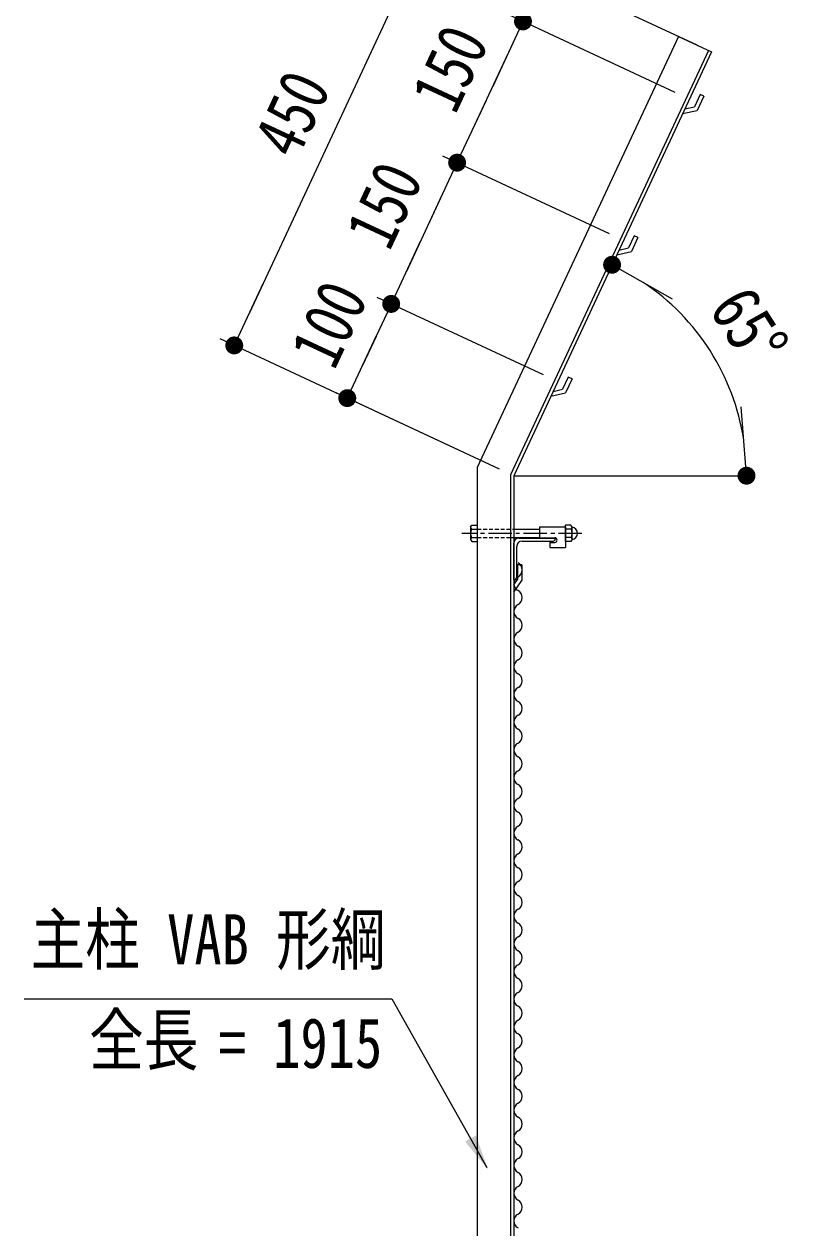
# Model space of a CAD drawing. Units: millimetres, scale not verified. Extents: x -4455 to 4455, y -3150 to 3150.
# Drawn here: x 21 to 757, y 678 to 1837 of the extents above; entities that cross this region are included whole.
import ezdxf
from ezdxf.enums import TextEntityAlignment as Align

# ---------------------------------------------------------------- set-up
doc = ezdxf.new("R2010")
doc.units = ezdxf.units.MM
doc.header["$LTSCALE"] = 30
doc.linetypes.add('USER2', pattern=[1.125, 0.75, -0.125, 0.125, -0.125])
doc.linetypes.add('USER4', pattern=[0.1875, 0.125, -0.0625])
for name, color, linetype, lineweight in [('0-0_D-STR-TXT', 3, 'Continuous', 13), ('0-1_D-STR2', 2, 'Continuous', 13), ('0-2_D-STR-DIM', 4, 'Continuous', 13), ('0-3_D-BMK', 2, 'USER2', 13), ('0-4_D-STR1', 1, 'Continuous', 18), ('0-5_D-STR3', 3, 'Continuous', 13), ('0-C_1部材', 3, 'Continuous', 18), ('0-E_SUNPOU', 1, 'Continuous', 18)]:
    doc.layers.add(name, color=color, linetype=linetype, lineweight=lineweight)
doc.styles.add('ＭＳ ゴシック', font='')
doc.styles.get('ＭＳ ゴシック').set_extended_font_data('MS Gothic')

# ---------------------------------------------------------------- blocks, each defined once
blk = doc.blocks.new('M1')
at = {"layer": '0-E_SUNPOU'}
blk.add_line((-7.5, 0), (-57.86, 0), dxfattribs=at)
for points in [[(0, 0), (-7.5, 0), (-7.44, 0.94)], [(0, 0), (-7.44, -0.94), (-7.5, 0)], [(0, 0), (-7.44, 0.94), (-7.26, 1.87)], [(0, 0), (-7.26, -1.87), (-7.44, -0.94)], [(0, 0), (-7.26, 1.87), (-6.97, 2.76)], [(0, 0), (-6.97, -2.76), (-7.26, -1.87)], [(0, 0), (-6.97, 2.76), (-6.57, 3.61)], [(0, 0), (-6.57, -3.61), (-6.97, -2.76)], [(0, 0), (-6.57, 3.61), (-6.07, 4.41)], [(0, 0), (-6.07, -4.41), (-6.57, -3.61)], [(0, 0), (-6.07, 4.41), (-5.47, 5.13)], [(0, 0), (-5.47, -5.13), (-6.07, -4.41)], [(0, 0), (-5.47, 5.13), (-4.78, 5.78)], [(0, 0), (-4.78, -5.78), (-5.47, -5.13)], [(0, 0), (-4.78, 5.78), (-4.02, 6.33)], [(0, 0), (-4.02, -6.33), (-4.78, -5.78)], [(0, 0), (-4.02, 6.33), (-3.19, 6.79)], [(0, 0), (-3.19, -6.79), (-4.02, -6.33)], [(0, 0), (-3.19, 6.79), (-2.32, 7.13)], [(0, 0), (-2.32, -7.13), (-3.19, -6.79)], [(0, 0), (-2.32, 7.13), (-1.41, 7.37)], [(0, 0), (-1.41, -7.37), (-2.32, -7.13)], [(0, 0), (-1.41, 7.37), (-0.47, 7.49)], [(0, 0), (-0.47, -7.49), (-1.41, -7.37)], [(0, 0), (-0.47, 7.49), (0.47, 7.49)], [(0, 0), (0.47, -7.49), (-0.47, -7.49)], [(0, 0), (0.47, 7.49), (1.41, 7.37)], [(0, 0), (1.41, 7.37), (2.32, 7.13)], [(0, 0), (2.32, 7.13), (3.19, 6.79)], [(0, 0), (3.19, 6.79), (4.02, 6.33)], [(0, 0), (4.02, 6.33), (4.78, 5.78)], [(0, 0), (4.78, 5.78), (5.47, 5.13)], [(0, 0), (5.47, 5.13), (6.07, 4.41)], [(0, 0), (6.07, 4.41), (6.57, 3.61)], [(0, 0), (6.57, 3.61), (6.97, 2.76)], [(0, 0), (6.97, 2.76), (7.26, 1.87)], [(0, 0), (7.26, 1.87), (7.44, 0.94)], [(0, 0), (7.44, 0.94), (7.5, 0)], [(0, 0), (1.41, -7.37), (0.47, -7.49)], [(0, 0), (2.32, -7.13), (1.41, -7.37)], [(0, 0), (3.19, -6.79), (2.32, -7.13)], [(0, 0), (4.02, -6.33), (3.19, -6.79)], [(0, 0), (4.78, -5.78), (4.02, -6.33)], [(0, 0), (5.47, -5.13), (4.78, -5.78)], [(0, 0), (6.07, -4.41), (5.47, -5.13)], [(0, 0), (6.57, -3.61), (6.07, -4.41)], [(0, 0), (6.97, -2.76), (6.57, -3.61)], [(0, 0), (7.26, -1.87), (6.97, -2.76)], [(0, 0), (7.44, -0.94), (7.26, -1.87)], [(0, 0), (7.5, 0), (7.44, -0.94)]]:
    blk.add_solid(points, dxfattribs=at)

msp = doc.modelspace()

# ---------------------------------------------------------------- linework, layer by layer
at = {"layer": '0-0_D-STR-TXT'}
msp.add_lwpolyline([(21.07, 898.4), (374.91, 898.4), (466.38, 736.05)], dxfattribs=at)
msp.add_solid([(467.51, 734.05), (445.35, 761.16), (455.79, 767.04)], dxfattribs=at)
at = {"layer": '0-1_D-STR2'}
for centre, start, end in [((492.79, 1311.35), 298.07249, 61.92751), ((499.9, 1298.02), 118.07249, 241.92751), ((492.79, 1284.69), 298.07249, 61.92751), ((499.9, 1271.35), 118.07249, 241.92751), ((492.79, 1258.02), 298.07249, 61.92751), ((499.9, 1244.69), 118.07249, 241.92751), ((492.79, 1231.35), 298.07249, 61.92751), ((499.9, 1218.02), 118.07249, 241.92751), ((492.79, 1204.69), 298.07249, 61.92751), ((499.9, 1191.35), 118.07249, 241.92751), ((492.79, 1178.02), 298.07249, 61.92751), ((499.9, 1164.69), 118.07249, 241.92751), ((492.79, 1151.35), 298.07249, 61.92751), ((499.9, 1138.02), 118.07249, 241.92751), ((492.79, 1124.69), 298.07249, 61.92751), ((499.9, 1111.35), 118.07249, 241.92751), ((492.79, 1098.02), 298.07249, 61.92751), ((499.9, 1084.69), 118.07249, 241.92751), ((492.79, 1071.35), 298.07249, 61.92751), ((499.9, 1058.02), 118.07249, 241.92751), ((492.79, 1044.69), 298.07249, 61.92751), ((499.9, 1031.35), 118.07249, 241.92751), ((492.79, 1018.02), 298.07249, 61.92751), ((499.9, 1004.69), 118.07249, 241.92751), ((492.79, 991.35), 298.07249, 61.92751), ((499.9, 978.02), 118.07249, 241.92751), ((492.79, 964.69), 298.07249, 61.92751), ((499.9, 951.35), 118.07249, 241.92751), ((492.79, 938.02), 298.07249, 61.92751), ((499.9, 924.69), 118.07249, 241.92751), ((492.79, 911.35), 298.07249, 61.92751), ((499.9, 898.02), 118.07249, 241.92751), ((492.79, 884.69), 298.07249, 61.92751), ((499.9, 871.35), 118.07249, 241.92751), ((492.79, 858.02), 298.07249, 61.92751), ((499.9, 844.69), 118.07249, 241.92751), ((492.79, 831.35), 298.07249, 61.92751), ((499.9, 818.02), 118.07249, 241.92751), ((492.79, 804.69), 298.07249, 61.92751), ((499.9, 791.35), 118.07249, 241.92751), ((492.79, 778.02), 298.07249, 61.92751), ((499.9, 764.69), 118.07249, 241.92751), ((492.79, 751.35), 298.07249, 61.92751), ((499.9, 738.02), 118.07249, 241.92751), ((492.79, 724.69), 298.07249, 61.92751), ((499.9, 711.35), 118.07249, 241.92751), ((492.79, 698.02), 298.07249, 61.92751), ((499.9, 684.69), 118.07249, 241.92751)]:
    msp.add_arc(centre, 7.56, start, end, dxfattribs=at)
at = {"layer": '0-2_D-STR-DIM', "color": 1, "lineweight": 18}
for p, q in [((668.73, 1816.16), (399.87, 1941.53)), ((398.88, 1903.92), (237.87, 1558.62)), ((668.73, 1816.16), (508.63, 1890.82)), ((647.6, 1770.85), (487.49, 1845.5)), ((647.6, 1770.85), (487.49, 1845.5)), ((486.51, 1807.89), (452.28, 1734.48)), ((486.51, 1807.89), (471.93, 1776.63)), ((584.2, 1634.9), (424.1, 1709.56)), ((584.2, 1634.9), (424.1, 1709.56)), ((423.12, 1671.95), (388.88, 1598.54)), ((520.81, 1498.95), (360.71, 1573.61)), ((520.81, 1498.95), (360.71, 1573.61)), ((478.55, 1408.32), (209.69, 1533.69)), ((359.72, 1536), (346.62, 1507.91)), ((478.55, 1408.32), (318.45, 1482.98))]:
    msp.add_line(p, q, dxfattribs=at)
at = {"layer": '0-2_D-STR-DIM', "color": 1}
msp.add_line((492.14, 1401.98), (716.37, 1401.98), dxfattribs=at)
at = {"layer": '0-2_D-STR-DIM', "color": 1, "lineweight": 18}
msp.add_arc((492.14, 1401.98), 224, 8.83339, 56.16672, dxfattribs=at)
at = {"layer": '0-3_D-BMK'}
msp.add_line((557.84, 1346.43), (442.38, 1346.43), dxfattribs=at)
at = {"layer": '0-4_D-STR1'}
for p, q in [((650.6, 1824.61), (457.14, 1409.74)), ((679.6, 1811.09), (489.14, 1402.65)), ((682.32, 1809.82), (492.14, 1401.98)), ((675.07, 1767.16), (668.75, 1753.59)), ((654.62, 1750.41), (668.75, 1753.59)), ((656.75, 1754.99), (665.95, 1757.06)), ((608.06, 1632.9), (602.56, 1621.12)), ((611.68, 1631.21), (605.36, 1617.65)), ((611.68, 1631.21), (608.06, 1632.9)), ((591.22, 1614.46), (605.36, 1617.65)), ((593.36, 1619.04), (602.56, 1621.12)), ((548.29, 1495.26), (541.96, 1481.7)), ((529.97, 1483.1), (539.17, 1485.17)), ((527.83, 1478.52), (541.96, 1481.7)), ((457.14, 1409.74), (457.14, -413.02)), ((489.14, 1402.65), (489.14, -413.02)), ((492.14, 1401.98), (492.14, -413.02)), ((492.14, 1301.98), (492.14, 1336.98)), ((495.14, 1303.98), (495.14, 1333.98)), ((499.64, 1341.98), (524.64, 1341.98)), ((500.14, 1338.98), (530.14, 1338.98)), ((532.14, 1341.98), (532.14, 1340.98)), ((495.88, 1316.03), (495.88, 1302.2)), ((499.88, 1316.03), (495.88, 1316.03)), ((499.88, 1316.03), (499.88, 1300.95)), ((492.14, 1296.79), (495.88, 1302.2)), ((492.14, 1301.98), (493.14, 1301.98)), ((492.14, 1289.74), (499.88, 1300.95))]:
    msp.add_line(p, q, dxfattribs=at)
for points in [[(675.07, 1767.16), (671.45, 1768.85), (665.95, 1757.06)], [(548.29, 1495.26), (544.66, 1496.95), (539.17, 1485.17)]]:
    msp.add_lwpolyline(points, dxfattribs=at)
for centre, radius, start, end in [((497.14, 1336.98), 5, 90, 180), ((500.14, 1333.98), 5, 90, 180), ((530.14, 1340.98), 2, 270, 0), ((493.14, 1303.98), 2, 270, 0)]:
    msp.add_arc(centre, radius, start, end, dxfattribs=at)
at = {"layer": '0-5_D-STR3'}
for p, q in [((450.74, 1352.35), (451.85, 1354.27)), ((450.74, 1352.35), (450.74, 1340.51)), ((451.43, 1350.43), (457.14, 1350.43)), ((451.85, 1354.27), (457.14, 1354.27)), ((457.14, 1354.27), (457.14, 1338.59)), ((492.14, 1350.43), (517, 1350.43)), ((516.95, 1352.75), (541.95, 1352.75)), ((516.95, 1352.75), (516.95, 1342.25)), ((541.95, 1338.59), (541.95, 1354.27)), ((541.95, 1352.75), (541.95, 1332.75)), ((547.67, 1350.43), (541.95, 1350.43)), ((548.35, 1340.51), (548.35, 1352.35)), ((451.43, 1342.43), (457.14, 1342.43)), ((487.24, 1342.43), (516.95, 1342.43)), ((516.95, 1342.25), (531.7, 1342.25)), ((526.95, 1337.75), (531.7, 1337.75)), ((526.95, 1337.75), (526.95, 1332.75)), ((526.95, 1332.75), (541.95, 1332.75)), ((547.67, 1342.43), (541.95, 1342.43)), ((547.24, 1338.59), (541.95, 1338.59)), ((548.35, 1340.51), (547.24, 1338.59))]:
    msp.add_line(p, q, dxfattribs=at)
at = {"layer": '0-5_D-STR3', "color": 1, "linetype": 'USER4'}
for p, q in [((457.14, 1350.43), (492.14, 1350.43)), ((457.14, 1342.43), (492.14, 1342.43))]:
    msp.add_line(p, q, dxfattribs=at)
at = {"layer": '0-5_D-STR3'}
for points in [[(548.35, 1352.35), (547.24, 1354.27), (541.95, 1354.27)], [(450.74, 1340.51), (451.85, 1338.59), (457.14, 1338.59)]]:
    msp.add_lwpolyline(points, dxfattribs=at)
for centre, radius, start, end in [((453.77, 1352.35), 3.03, 180, 219.3382), ((462.74, 1346.43), 12, 160.52878, 199.47122), ((545.32, 1352.35), 3.03, 320.6618, 0), ((536.35, 1346.43), 12, 340.52878, 19.47122), ((547.57, 1346.43), 5.97, 277.58062, 82.41938), ((453.77, 1340.51), 3.03, 140.6618, 180), ((531.7, 1340), 2.25, 270, 90), ((545.32, 1340.51), 3.03, 0, 39.3382)]:
    msp.add_arc(centre, radius, start, end, dxfattribs=at)
at = {"layer": '0-C_1部材', "color": 7, "lineweight": 9}
for p, q in [((650.6, 1824.61), (682.32, 1809.82)), ((497.14, 1341.98), (532.14, 1341.98))]:
    msp.add_line(p, q, dxfattribs=at)

# ---------------------------------------------------------------- block references
at = {"layer": '0-2_D-STR-DIM', "xscale": 1.15, "yscale": 1.15}
for p, rotation in [((501.09, 1839.16), 65), ((501.09, 1839.16), 65), ((437.7, 1703.22), 245), ((437.7, 1703.22), 65), ((374.3, 1567.27), 245), ((586.81, 1605), 150.58336), ((223.28, 1527.35), 245), ((374.3, 1567.27), 65), ((332.04, 1476.64), 245), ((716.14, 1401.98), 274.41676)]:
    msp.add_blockref('M1', p, dxfattribs=dict(at, rotation=rotation))

# ---------------------------------------------------------------- texts
at = {"layer": '0-0_D-STR-TXT', "style": 'ＭＳ ゴシック', "width": 0.8}
for s, p in [('主柱 VAB 形綱', (27.37, 917.2)), ('全長', (83.61, 820.52)), ('= 1915', (208.35, 817.54))]:
    msp.add_text(s, height=48.17, dxfattribs=at).set_placement(p, align=Align.BOTTOM_LEFT)
at = {"layer": '0-2_D-STR-DIM', "color": 3, "style": 'ＭＳ ゴシック', "width": 0.8}
for s, rotation, p in [('150', 65, (448.9, 1742.33)), ('450', 65, (296.77, 1698.54)), ('150', 65, (385.6, 1610.77)), ('100', 65, (332.55, 1496.23)), ('65°', 302.5, (666.98, 1555.15))]:
    msp.add_text(s, height=48.17, rotation=rotation, dxfattribs=at).set_placement(p, align=Align.BOTTOM_LEFT)

doc.saveas('drawing.dxf')
